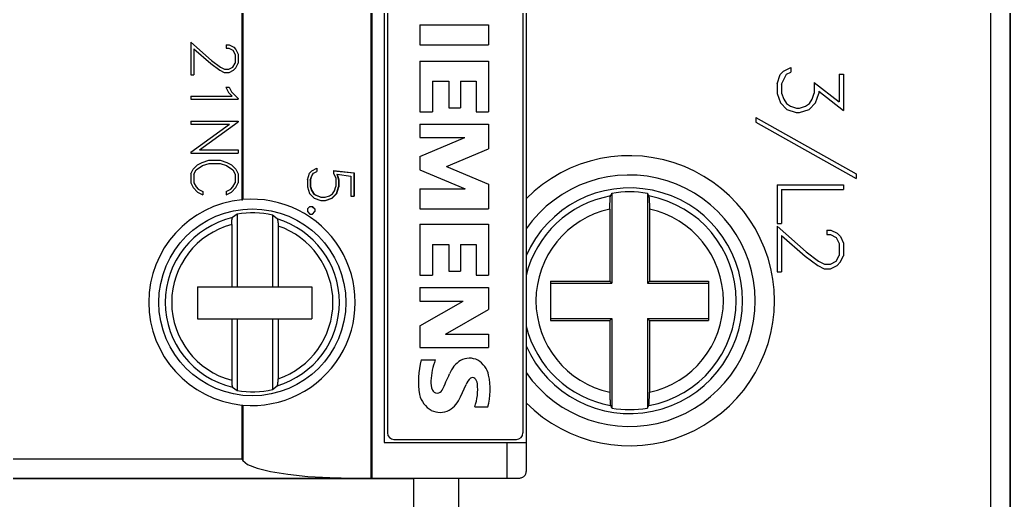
# Model space of a CAD drawing. Header units: millimetres. Extents: x -72 to 2978, y -1067 to 2817.
# Drawn here: x 1534.71 to 1565.42, y 278.44 to 293.35 of the extents above; entities that cross this region are included whole.
import ezdxf

# ---------------------------------------------------------------- set-up
doc = ezdxf.new("R2010")
doc.units = ezdxf.units.MM
doc.layers.add('10000_FRONT', color=7, linetype='Continuous')

msp = doc.modelspace()

# ---------------------------------------------------------------- linework, layer by layer
at = {"layer": '10000_FRONT', "color": 7, "linetype": 'Continuous', "lineweight": 25}
for p, q in [((1545.587, 307.129), (1545.587, 279.129)), ((1545.621, 307.129), (1545.621, 279.129)), ((1564.805, 306.529), (1564.805, 262.729)), ((1550.405, 306.129), (1550.405, 279.329)), ((1565.405, 306.129), (1565.405, 263.129)), ((1565.415, 306.119), (1565.415, 263.139)), ((1541.589, 298.245), (1541.589, 287.764)), ((1541.624, 298.242), (1541.624, 287.767)), ((1546.005, 296.029), (1546.005, 280.229)), ((1546.105, 295.729), (1546.105, 280.529)), ((1550.305, 295.729), (1550.305, 280.529)), ((1547.105, 293.189), (1547.105, 292.567)), ((1547.105, 293.189), (1549.235, 293.189)), ((1549.235, 293.189), (1549.235, 292.567)), ((1540.008, 292.652), (1540.008, 291.641)), ((1540.008, 292.652), (1540.651, 292.08)), ((1540.106, 292.444), (1540.106, 291.641)), ((1540.106, 292.444), (1540.629, 291.988)), ((1541.105, 292.564), (1541.105, 292.465)), ((1541.105, 292.564), (1541.193, 292.564)), ((1541.105, 292.465), (1541.186, 292.465)), ((1541.186, 292.465), (1541.315, 292.399)), ((1541.193, 292.564), (1541.337, 292.494)), ((1541.315, 292.399), (1541.38, 292.27)), ((1541.337, 292.494), (1541.408, 292.421)), ((1541.408, 292.421), (1541.478, 292.278)), ((1547.105, 292.567), (1549.235, 292.567)), ((1540.651, 292.08), (1540.923, 291.876)), ((1541.38, 292.27), (1541.38, 292.004)), ((1541.478, 292.278), (1541.478, 291.996)), ((1547.105, 292.065), (1547.105, 290.491)), ((1547.105, 292.065), (1549.235, 292.065)), ((1549.235, 292.065), (1549.235, 290.491)), ((1540.629, 291.988), (1540.906, 291.78)), ((1540.906, 291.78), (1541.046, 291.709)), ((1540.923, 291.876), (1541.057, 291.81)), ((1541.057, 291.81), (1541.186, 291.81)), ((1541.186, 291.81), (1541.315, 291.874)), ((1541.192, 291.709), (1541.335, 291.78)), ((1541.315, 291.874), (1541.38, 292.004)), ((1541.335, 291.78), (1541.407, 291.853)), ((1541.407, 291.853), (1541.478, 291.996)), ((1558.287, 291.651), (1558.388, 291.755)), ((1558.388, 291.755), (1558.615, 291.868)), ((1558.615, 291.868), (1558.615, 291.723)), ((1540.008, 291.641), (1540.106, 291.641)), ((1541.046, 291.709), (1541.192, 291.709)), ((1547.503, 291.443), (1547.503, 290.491)), ((1547.503, 291.443), (1548.005, 291.443)), ((1548.005, 291.443), (1548.005, 290.612)), ((1548.369, 291.443), (1548.369, 290.612)), ((1548.369, 291.443), (1548.853, 291.443)), ((1548.853, 291.443), (1548.853, 290.491)), ((1558.189, 291.355), (1558.287, 291.651)), ((1558.326, 291.347), (1558.48, 291.658)), ((1558.48, 291.658), (1558.615, 291.723)), ((1560.11, 291.663), (1560.11, 290.801)), ((1560.11, 291.663), (1560.247, 291.663)), ((1560.247, 291.663), (1560.247, 290.532)), ((1541.095, 291.253), (1541.175, 291.09)), ((1541.095, 291.253), (1541.198, 291.253)), ((1541.198, 291.253), (1541.271, 291.109)), ((1558.189, 291.355), (1558.189, 291.061)), ((1558.326, 291.347), (1558.326, 291.067)), ((1559.34, 291.396), (1559.34, 291.067)), ((1559.34, 291.396), (1560.11, 290.801)), ((1559.48, 291.135), (1559.48, 291.061)), ((1559.48, 291.135), (1560.247, 290.532)), ((1540.008, 290.978), (1540.008, 290.88)), ((1540.008, 290.978), (1541.288, 290.978)), ((1540.008, 290.88), (1541.478, 290.88)), ((1541.175, 291.09), (1541.288, 290.978)), ((1541.271, 291.109), (1541.478, 290.901)), ((1541.478, 290.901), (1541.478, 290.88)), ((1558.189, 291.061), (1558.288, 290.765)), ((1558.326, 291.067), (1558.391, 290.883)), ((1558.391, 290.883), (1558.475, 290.754)), ((1559.193, 290.754), (1559.277, 290.883)), ((1559.277, 290.883), (1559.34, 291.067)), ((1559.381, 290.765), (1559.48, 291.061)), ((1548.005, 290.612), (1548.369, 290.612)), ((1558.288, 290.765), (1558.488, 290.564)), ((1558.475, 290.754), (1558.604, 290.669)), ((1558.488, 290.564), (1558.783, 290.466)), ((1558.604, 290.669), (1558.789, 290.606)), ((1558.789, 290.606), (1558.879, 290.606)), ((1558.879, 290.606), (1559.063, 290.669)), ((1558.885, 290.466), (1559.181, 290.564)), ((1559.063, 290.669), (1559.193, 290.754)), ((1559.181, 290.564), (1559.381, 290.765)), ((1547.105, 290.491), (1547.503, 290.491)), ((1548.853, 290.491), (1549.235, 290.491)), ((1557.523, 290.319), (1557.523, 290.17)), ((1557.523, 290.319), (1560.639, 288.565)), ((1558.783, 290.466), (1558.885, 290.466)), ((1540.008, 290.205), (1540.008, 290.107)), ((1540.008, 290.205), (1541.478, 290.205)), ((1540.008, 289.237), (1541.209, 290.107)), ((1540.008, 290.107), (1541.209, 290.107)), ((1540.277, 289.311), (1541.478, 290.182)), ((1541.478, 290.205), (1541.478, 290.182)), ((1547.105, 290.109), (1547.105, 289.694)), ((1547.105, 290.109), (1549.235, 290.109)), ((1549.235, 290.109), (1549.235, 289.339)), ((1557.523, 290.17), (1560.639, 288.418)), ((1547.105, 289.1), (1548.508, 289.694)), ((1547.105, 289.694), (1548.508, 289.694)), ((1540.277, 289.311), (1541.478, 289.311)), ((1541.478, 289.311), (1541.478, 289.213)), ((1547.937, 288.793), (1549.235, 289.339)), ((1540.008, 289.237), (1540.008, 289.213)), ((1540.008, 289.213), (1541.478, 289.213)), ((1540.361, 288.917), (1540.57, 288.987)), ((1540.57, 288.987), (1540.916, 288.987)), ((1540.916, 288.987), (1541.125, 288.917)), ((1547.105, 289.1), (1547.105, 288.696)), ((1540.008, 288.565), (1540.079, 288.708)), ((1540.079, 288.708), (1540.219, 288.849)), ((1540.106, 288.557), (1540.171, 288.689)), ((1540.171, 288.689), (1540.373, 288.822)), ((1540.219, 288.849), (1540.361, 288.917)), ((1540.373, 288.822), (1540.574, 288.889)), ((1540.574, 288.889), (1540.913, 288.889)), ((1540.913, 288.889), (1541.113, 288.822)), ((1541.113, 288.822), (1541.315, 288.689)), ((1541.125, 288.917), (1541.267, 288.849)), ((1541.267, 288.849), (1541.407, 288.708)), ((1541.315, 288.689), (1541.38, 288.557)), ((1541.407, 288.708), (1541.478, 288.565)), ((1543.761, 288.662), (1543.92, 288.743)), ((1543.913, 288.739), (1543.913, 288.639)), ((1543.92, 288.743), (1543.92, 288.639)), ((1547.105, 288.696), (1548.512, 288.097)), ((1547.937, 288.793), (1549.235, 288.242)), ((1540.008, 288.565), (1540.008, 288.283)), ((1540.106, 288.557), (1540.106, 288.291)), ((1541.38, 288.557), (1541.38, 288.291)), ((1541.478, 288.565), (1541.478, 288.283)), ((1543.621, 288.376), (1543.69, 288.588)), ((1543.621, 288.376), (1543.621, 288.166)), ((1543.69, 288.588), (1543.761, 288.662)), ((1543.711, 288.372), (1543.756, 288.503)), ((1543.711, 288.372), (1543.711, 288.17)), ((1543.711, 288.372), (1543.718, 288.372)), ((1543.718, 288.372), (1543.763, 288.503)), ((1543.718, 288.372), (1543.718, 288.17)), ((1543.756, 288.503), (1543.808, 288.586)), ((1543.756, 288.503), (1543.763, 288.503)), ((1543.763, 288.503), (1543.815, 288.586)), ((1543.808, 288.586), (1543.913, 288.639)), ((1543.808, 288.586), (1543.815, 288.586)), ((1543.815, 288.586), (1543.92, 288.639)), ((1543.913, 288.639), (1543.92, 288.639)), ((1544.436, 288.666), (1544.436, 288.576)), ((1544.436, 288.666), (1545.069, 288.594)), ((1544.436, 288.665), (1545.059, 288.594)), ((1544.436, 288.576), (1544.504, 288.439)), ((1544.504, 288.439), (1544.504, 288.17)), ((1544.532, 288.561), (1544.592, 288.376)), ((1544.532, 288.561), (1544.541, 288.561)), ((1544.541, 288.561), (1544.6, 288.376)), ((1544.541, 288.561), (1544.973, 288.498)), ((1544.592, 288.376), (1544.592, 288.166)), ((1544.592, 288.376), (1544.6, 288.376)), ((1544.6, 288.376), (1544.6, 288.166)), ((1544.973, 288.498), (1544.973, 287.878)), ((1545.059, 288.594), (1545.059, 287.878)), ((1545.059, 288.594), (1545.069, 288.594)), ((1545.069, 288.594), (1545.069, 287.878)), ((1560.639, 288.565), (1560.639, 288.418)), ((1540.008, 288.283), (1540.078, 288.139)), ((1540.078, 288.139), (1540.218, 287.999)), ((1540.106, 288.291), (1540.173, 288.159)), ((1540.173, 288.159), (1540.238, 288.094)), ((1540.238, 288.094), (1540.381, 288.022)), ((1541.105, 288.022), (1541.248, 288.094)), ((1541.248, 288.094), (1541.313, 288.159)), ((1541.268, 287.999), (1541.408, 288.139)), ((1541.313, 288.159), (1541.38, 288.291)), ((1541.408, 288.139), (1541.478, 288.283)), ((1543.621, 288.166), (1543.691, 287.955)), ((1543.711, 288.17), (1543.752, 288.045)), ((1543.711, 288.17), (1543.718, 288.17)), ((1543.718, 288.17), (1543.758, 288.045)), ((1544.459, 288.039), (1544.504, 288.17)), ((1544.523, 287.955), (1544.592, 288.166)), ((1544.531, 287.955), (1544.6, 288.166)), ((1544.592, 288.166), (1544.6, 288.166)), ((1547.105, 288.097), (1547.105, 287.478)), ((1547.105, 288.097), (1548.512, 288.097)), ((1549.235, 288.242), (1549.235, 287.478)), ((1558.189, 288.224), (1558.189, 287.029)), ((1558.189, 288.224), (1560.247, 288.224)), ((1558.326, 288.086), (1558.326, 287.029)), ((1558.326, 288.086), (1560.247, 288.086)), ((1560.247, 288.224), (1560.247, 288.086)), ((1540.218, 287.999), (1540.381, 287.918)), ((1540.381, 288.022), (1540.381, 287.918)), ((1541.105, 288.022), (1541.105, 287.918)), ((1541.105, 287.918), (1541.268, 287.999)), ((1541.589, 287.764), (1541.594, 287.764)), ((1541.594, 287.764), (1541.599, 287.764)), ((1541.599, 287.764), (1541.604, 287.765)), ((1541.604, 287.765), (1541.609, 287.765)), ((1541.609, 287.765), (1541.614, 287.766)), ((1541.614, 287.766), (1541.619, 287.766)), ((1541.619, 287.766), (1541.624, 287.767)), ((1543.691, 287.955), (1543.832, 287.811)), ((1543.752, 288.045), (1543.826, 287.94)), ((1543.752, 288.045), (1543.758, 288.045)), ((1543.758, 288.045), (1543.832, 287.94)), ((1543.826, 287.94), (1543.884, 287.9)), ((1543.826, 287.94), (1543.832, 287.94)), ((1543.832, 287.94), (1543.891, 287.9)), ((1543.832, 287.811), (1544.041, 287.741)), ((1543.884, 287.9), (1544.038, 287.841)), ((1543.884, 287.9), (1543.891, 287.9)), ((1543.891, 287.9), (1544.045, 287.841)), ((1544.038, 287.841), (1544.045, 287.841)), ((1544.045, 287.841), (1544.177, 287.841)), ((1544.173, 287.741), (1544.381, 287.811)), ((1544.177, 287.841), (1544.307, 287.886)), ((1544.181, 287.741), (1544.389, 287.811)), ((1544.307, 287.886), (1544.398, 287.947)), ((1544.381, 287.811), (1544.523, 287.955)), ((1544.381, 287.811), (1544.389, 287.811)), ((1544.389, 287.811), (1544.531, 287.955)), ((1544.398, 287.947), (1544.459, 288.039)), ((1544.523, 287.955), (1544.531, 287.955)), ((1544.973, 287.878), (1545.069, 287.878)), ((1553.007, 287.736), (1553.008, 287.755)), ((1553.008, 287.755), (1553.009, 287.773)), ((1553.009, 287.773), (1553.01, 287.79)), ((1553.01, 287.79), (1553.011, 287.806)), ((1553.011, 287.806), (1553.012, 287.821)), ((1553.012, 287.821), (1553.013, 287.834)), ((1553.013, 287.834), (1553.015, 287.846)), ((1553.015, 287.846), (1553.016, 287.856)), ((1553.016, 287.856), (1553.017, 287.864)), ((1553.017, 287.864), (1553.019, 287.871)), ((1553.019, 287.871), (1553.02, 287.876)), ((1553.02, 287.876), (1553.021, 287.88)), ((1553.021, 287.88), (1553.027, 287.891)), ((1553.027, 287.891), (1553.034, 287.903)), ((1553.034, 287.903), (1553.04, 287.915)), ((1553.04, 287.915), (1553.046, 287.926)), ((1553.046, 287.926), (1553.052, 287.938)), ((1553.052, 287.938), (1553.059, 287.95)), ((1553.059, 287.95), (1553.065, 287.962)), ((1553.065, 287.962), (1553.065, 285.179)), ((1554.165, 287.962), (1554.165, 285.179)), ((1554.165, 287.962), (1554.171, 287.95)), ((1554.171, 287.95), (1554.178, 287.938)), ((1554.178, 287.938), (1554.184, 287.926)), ((1554.184, 287.926), (1554.19, 287.915)), ((1554.19, 287.915), (1554.196, 287.903)), ((1554.196, 287.903), (1554.203, 287.891)), ((1554.203, 287.891), (1554.209, 287.88)), ((1554.209, 287.88), (1554.21, 287.875)), ((1554.21, 287.875), (1554.212, 287.868)), ((1554.212, 287.868), (1554.214, 287.859)), ((1554.214, 287.859), (1554.215, 287.848)), ((1554.215, 287.848), (1554.217, 287.834)), ((1554.217, 287.834), (1554.218, 287.817)), ((1554.218, 287.817), (1554.22, 287.799)), ((1554.22, 287.799), (1554.221, 287.778)), ((1554.221, 287.778), (1554.222, 287.757)), ((1554.222, 287.757), (1554.223, 287.734)), ((1543.621, 287.478), (1543.699, 287.556)), ((1543.621, 287.478), (1543.621, 287.397)), ((1543.699, 287.556), (1543.778, 287.556)), ((1543.771, 287.556), (1543.849, 287.478)), ((1543.778, 287.556), (1543.855, 287.478)), ((1543.849, 287.478), (1543.849, 287.397)), ((1543.849, 287.478), (1543.855, 287.478)), ((1543.855, 287.478), (1543.855, 287.397)), ((1544.041, 287.741), (1544.181, 287.741)), ((1547.105, 287.478), (1549.235, 287.478)), ((1553.002, 287.521), (1553.003, 287.548)), ((1553.002, 287.495), (1553.002, 287.521)), ((1553.002, 287.47), (1553.002, 287.495)), ((1553.002, 287.47), (1553.002, 285.242)), ((1553.003, 287.599), (1553.004, 287.623)), ((1553.003, 287.574), (1553.003, 287.599)), ((1553.003, 287.548), (1553.003, 287.574)), ((1553.004, 287.646), (1553.005, 287.67)), ((1553.004, 287.623), (1553.004, 287.646)), ((1553.005, 287.67), (1553.006, 287.693)), ((1553.006, 287.715), (1553.007, 287.736)), ((1553.006, 287.693), (1553.006, 287.715)), ((1554.223, 287.734), (1554.224, 287.708)), ((1554.224, 287.708), (1554.225, 287.681)), ((1554.225, 287.681), (1554.226, 287.652)), ((1554.226, 287.652), (1554.226, 287.624)), ((1554.226, 287.624), (1554.227, 287.595)), ((1554.227, 287.595), (1554.227, 287.564)), ((1554.227, 287.564), (1554.228, 287.532)), ((1554.228, 287.532), (1554.228, 287.501)), ((1554.228, 287.501), (1554.228, 287.47)), ((1554.228, 287.47), (1554.228, 285.242)), ((1541.283, 287.133), (1541.284, 287.143)), ((1541.284, 287.143), (1541.285, 287.152)), ((1541.285, 287.152), (1541.287, 287.161)), ((1541.287, 287.161), (1541.289, 287.17)), ((1541.289, 287.17), (1541.29, 287.178)), ((1541.29, 287.178), (1541.292, 287.185)), ((1541.292, 287.185), (1541.294, 287.191)), ((1541.294, 287.191), (1541.296, 287.196)), ((1541.296, 287.196), (1541.298, 287.2)), ((1541.298, 287.2), (1541.3, 287.204)), ((1541.3, 287.204), (1541.302, 287.207)), ((1541.302, 287.207), (1541.304, 287.209)), ((1541.445, 287.315), (1541.304, 287.209)), ((1541.445, 287.315), (1541.445, 285.064)), ((1542.545, 287.282), (1542.545, 285.064)), ((1542.686, 287.167), (1542.545, 287.282)), ((1542.686, 287.167), (1542.689, 287.164)), ((1542.689, 287.164), (1542.691, 287.16)), ((1542.691, 287.16), (1542.694, 287.154)), ((1542.694, 287.154), (1542.696, 287.148)), ((1542.696, 287.148), (1542.698, 287.14)), ((1542.698, 287.14), (1542.7, 287.131)), ((1543.621, 287.397), (1543.699, 287.319)), ((1543.699, 287.319), (1543.778, 287.319)), ((1543.771, 287.319), (1543.849, 287.397)), ((1543.778, 287.319), (1543.855, 287.397)), ((1543.849, 287.397), (1543.855, 287.397)), ((1541.275, 287.022), (1541.276, 287.036)), ((1541.275, 287.009), (1541.275, 287.022)), ((1541.275, 286.996), (1541.275, 287.009)), ((1541.275, 286.996), (1541.275, 285.064)), ((1541.276, 287.05), (1541.277, 287.063)), ((1541.276, 287.036), (1541.276, 287.05)), ((1541.277, 287.075), (1541.278, 287.087)), ((1541.277, 287.063), (1541.277, 287.075)), ((1541.278, 287.087), (1541.279, 287.099)), ((1541.279, 287.099), (1541.28, 287.111)), ((1541.28, 287.111), (1541.281, 287.122)), ((1541.281, 287.122), (1541.283, 287.133)), ((1542.7, 287.131), (1542.702, 287.121)), ((1542.702, 287.121), (1542.704, 287.11)), ((1542.704, 287.11), (1542.706, 287.099)), ((1542.706, 287.099), (1542.708, 287.086)), ((1542.708, 287.086), (1542.709, 287.073)), ((1542.709, 287.073), (1542.711, 287.058)), ((1542.711, 287.058), (1542.712, 287.043)), ((1542.712, 287.043), (1542.713, 287.029)), ((1542.713, 287.029), (1542.713, 287.013)), ((1542.713, 287.013), (1542.714, 286.997)), ((1542.714, 286.997), (1542.715, 286.98)), ((1542.715, 286.98), (1542.715, 286.964)), ((1542.715, 286.964), (1542.715, 286.948)), ((1542.715, 286.948), (1542.715, 285.064)), ((1547.105, 287.001), (1547.105, 285.427)), ((1547.105, 287.001), (1549.235, 287.001)), ((1549.235, 287.001), (1549.235, 285.427)), ((1558.189, 287.029), (1558.326, 287.029)), ((1558.189, 286.943), (1558.189, 285.528)), ((1558.189, 286.943), (1559.089, 286.142)), ((1558.326, 286.652), (1558.326, 285.528)), ((1558.326, 286.652), (1559.059, 286.013)), ((1559.725, 286.82), (1559.725, 286.68)), ((1559.725, 286.82), (1559.849, 286.82)), ((1559.725, 286.68), (1559.838, 286.68)), ((1559.838, 286.68), (1560.019, 286.589)), ((1559.849, 286.82), (1560.05, 286.722)), ((1560.019, 286.589), (1560.11, 286.408)), ((1560.05, 286.722), (1560.15, 286.62)), ((1560.15, 286.62), (1560.247, 286.419)), ((1547.503, 286.379), (1547.503, 285.427)), ((1547.503, 286.379), (1548.005, 286.379)), ((1548.005, 286.379), (1548.005, 285.548)), ((1548.369, 286.379), (1548.369, 285.548)), ((1548.369, 286.379), (1548.853, 286.379)), ((1548.853, 286.379), (1548.853, 285.427)), ((1560.11, 286.408), (1560.11, 286.036)), ((1560.247, 286.419), (1560.247, 286.024)), ((1559.059, 286.013), (1559.446, 285.722)), ((1559.089, 286.142), (1559.47, 285.856)), ((1560.019, 285.853), (1560.11, 286.036)), ((1560.148, 285.824), (1560.247, 286.024)), ((1559.446, 285.722), (1559.643, 285.623)), ((1559.47, 285.856), (1559.657, 285.764)), ((1559.643, 285.623), (1559.847, 285.623)), ((1559.657, 285.764), (1559.838, 285.764)), ((1559.838, 285.764), (1560.019, 285.853)), ((1559.847, 285.623), (1560.048, 285.722)), ((1560.048, 285.722), (1560.148, 285.824)), ((1547.105, 285.427), (1547.503, 285.427)), ((1548.005, 285.548), (1548.369, 285.548)), ((1548.853, 285.427), (1549.235, 285.427)), ((1558.189, 285.528), (1558.326, 285.528)), ((1540.215, 285.064), (1540.215, 284.064)), ((1540.215, 285.064), (1543.765, 285.064)), ((1543.765, 285.064), (1543.765, 284.064)), ((1547.105, 285.045), (1547.105, 284.612)), ((1547.105, 285.045), (1549.235, 285.045)), ((1549.235, 285.045), (1549.235, 284.354)), ((1551.165, 285.242), (1551.165, 284.016)), ((1551.165, 285.242), (1553.002, 285.242)), ((1551.165, 285.179), (1553.065, 285.179)), ((1553.002, 285.242), (1553.065, 285.179)), ((1554.165, 285.179), (1554.228, 285.242)), ((1554.165, 285.179), (1556.065, 285.179)), ((1554.228, 285.242), (1556.065, 285.242)), ((1556.065, 285.242), (1556.065, 284.016)), ((1547.105, 283.848), (1548.455, 284.612)), ((1547.105, 284.612), (1548.455, 284.612)), ((1547.901, 283.588), (1549.235, 284.354)), ((1551.165, 284.079), (1553.065, 284.079)), ((1553.002, 284.016), (1553.065, 284.079)), ((1553.065, 284.079), (1553.065, 281.297)), ((1554.165, 284.079), (1554.165, 281.297)), ((1554.165, 284.079), (1554.228, 284.016)), ((1554.165, 284.079), (1556.065, 284.079)), ((1540.215, 284.064), (1543.765, 284.064)), ((1541.275, 284.064), (1541.275, 282.162)), ((1541.445, 284.064), (1541.445, 281.844)), ((1542.545, 284.064), (1542.545, 281.876)), ((1542.715, 284.064), (1542.715, 282.211)), ((1547.105, 283.848), (1547.105, 283.178)), ((1551.165, 284.016), (1553.002, 284.016)), ((1553.002, 284.016), (1553.002, 281.789)), ((1554.228, 284.016), (1554.228, 281.789)), ((1554.228, 284.016), (1556.065, 284.016)), ((1547.901, 283.588), (1549.235, 283.588)), ((1549.235, 283.588), (1549.235, 283.178)), ((1547.105, 283.178), (1549.235, 283.178)), ((1547.151, 282.793), (1547.59, 282.793)), ((1541.275, 282.162), (1541.275, 282.147)), ((1541.275, 282.147), (1541.275, 282.13)), ((1541.275, 282.13), (1541.276, 282.114)), ((1541.276, 282.114), (1541.277, 282.098)), ((1541.277, 282.098), (1541.277, 282.083)), ((1541.277, 282.083), (1541.278, 282.068)), ((1541.278, 282.068), (1541.28, 282.054)), ((1541.28, 282.054), (1541.281, 282.04)), ((1541.281, 282.04), (1541.282, 282.026)), ((1541.282, 282.026), (1541.284, 282.014)), ((1541.284, 282.014), (1541.286, 282.003)), ((1541.286, 282.003), (1541.288, 281.993)), ((1541.288, 281.993), (1541.29, 281.983)), ((1541.29, 281.983), (1541.292, 281.974)), ((1541.292, 281.974), (1541.294, 281.967)), ((1541.294, 281.967), (1541.296, 281.961)), ((1541.296, 281.961), (1541.299, 281.956)), ((1541.299, 281.956), (1541.301, 281.952)), ((1541.301, 281.952), (1541.304, 281.949)), ((1541.304, 281.949), (1541.445, 281.844)), ((1542.545, 281.876), (1542.686, 281.992)), ((1542.686, 281.992), (1542.688, 281.994)), ((1542.688, 281.994), (1542.69, 281.997)), ((1542.69, 281.997), (1542.693, 282.001)), ((1542.693, 282.001), (1542.694, 282.006)), ((1542.694, 282.006), (1542.696, 282.011)), ((1542.696, 282.011), (1542.698, 282.018)), ((1542.698, 282.018), (1542.7, 282.025)), ((1542.7, 282.025), (1542.702, 282.033)), ((1542.702, 282.033), (1542.703, 282.042)), ((1542.703, 282.042), (1542.705, 282.051)), ((1542.705, 282.051), (1542.706, 282.061)), ((1542.706, 282.061), (1542.708, 282.071)), ((1542.708, 282.071), (1542.709, 282.082)), ((1542.709, 282.082), (1542.71, 282.094)), ((1542.71, 282.094), (1542.711, 282.106)), ((1542.711, 282.106), (1542.712, 282.118)), ((1542.712, 282.118), (1542.713, 282.13)), ((1542.713, 282.143), (1542.714, 282.156)), ((1542.713, 282.13), (1542.713, 282.143)), ((1542.714, 282.17), (1542.715, 282.184)), ((1542.714, 282.156), (1542.714, 282.17)), ((1542.715, 282.197), (1542.715, 282.211)), ((1542.715, 282.184), (1542.715, 282.197)), ((1548.369, 281.645), (1548.542, 282.028)), ((1553.002, 281.789), (1553.002, 281.758)), ((1553.002, 281.758), (1553.002, 281.726)), ((1553.002, 281.726), (1553.003, 281.694)), ((1553.003, 281.694), (1553.003, 281.663)), ((1553.003, 281.663), (1553.004, 281.634)), ((1553.004, 281.634), (1553.004, 281.606)), ((1554.225, 281.589), (1554.226, 281.612)), ((1554.226, 281.635), (1554.227, 281.659)), ((1554.226, 281.612), (1554.226, 281.635)), ((1554.227, 281.684), (1554.228, 281.711)), ((1554.227, 281.659), (1554.227, 281.684)), ((1554.228, 281.763), (1554.228, 281.789)), ((1554.228, 281.737), (1554.228, 281.763)), ((1554.228, 281.711), (1554.228, 281.737)), ((1541.589, 281.395), (1541.589, 279.729)), ((1541.589, 281.395), (1541.594, 281.394)), ((1541.594, 281.394), (1541.599, 281.394)), ((1541.599, 281.394), (1541.604, 281.393)), ((1541.604, 281.393), (1541.609, 281.393)), ((1541.609, 281.393), (1541.614, 281.392)), ((1541.614, 281.392), (1541.619, 281.392)), ((1541.619, 281.392), (1541.624, 281.392)), ((1541.624, 281.392), (1541.624, 279.669)), ((1548.81, 281.335), (1549.219, 281.335)), ((1553.004, 281.606), (1553.005, 281.578)), ((1553.005, 281.578), (1553.006, 281.55)), ((1553.006, 281.55), (1553.007, 281.525)), ((1553.007, 281.525), (1553.008, 281.501)), ((1553.008, 281.501), (1553.009, 281.48)), ((1553.009, 281.48), (1553.011, 281.46)), ((1553.011, 281.46), (1553.012, 281.441)), ((1553.012, 281.441), (1553.013, 281.425)), ((1553.013, 281.425), (1553.015, 281.411)), ((1553.015, 281.411), (1553.016, 281.4)), ((1553.016, 281.4), (1553.018, 281.39)), ((1553.018, 281.39), (1553.02, 281.383)), ((1553.02, 281.383), (1553.021, 281.378)), ((1553.021, 281.378), (1553.027, 281.367)), ((1553.027, 281.367), (1553.034, 281.355)), ((1553.034, 281.355), (1553.04, 281.344)), ((1553.04, 281.344), (1553.046, 281.332)), ((1553.046, 281.332), (1553.052, 281.32)), ((1553.052, 281.32), (1553.059, 281.308)), ((1553.059, 281.308), (1553.065, 281.297)), ((1554.165, 281.297), (1554.171, 281.308)), ((1554.171, 281.308), (1554.178, 281.32)), ((1554.178, 281.32), (1554.184, 281.332)), ((1554.184, 281.332), (1554.19, 281.344)), ((1554.19, 281.344), (1554.196, 281.355)), ((1554.196, 281.355), (1554.203, 281.367)), ((1554.203, 281.367), (1554.209, 281.378)), ((1554.209, 281.378), (1554.21, 281.382)), ((1554.21, 281.382), (1554.212, 281.387)), ((1554.212, 281.387), (1554.213, 281.394)), ((1554.213, 281.394), (1554.214, 281.403)), ((1554.214, 281.403), (1554.215, 281.412)), ((1554.215, 281.412), (1554.217, 281.424)), ((1554.217, 281.424), (1554.218, 281.437)), ((1554.218, 281.437), (1554.219, 281.452)), ((1554.219, 281.452), (1554.22, 281.468)), ((1554.22, 281.468), (1554.221, 281.486)), ((1554.221, 281.486), (1554.222, 281.503)), ((1554.222, 281.503), (1554.223, 281.522)), ((1554.223, 281.522), (1554.224, 281.543)), ((1554.224, 281.543), (1554.225, 281.566)), ((1554.225, 281.566), (1554.225, 281.589)), ((1546.005, 280.229), (1550.405, 280.229)), ((1546.305, 280.329), (1550.105, 280.329)), ((1549.805, 280.229), (1549.805, 279.129)), ((1504.221, 279.729), (1541.589, 279.729)), ((1541.589, 279.729), (1541.594, 279.721)), ((1541.594, 279.721), (1541.599, 279.712)), ((1541.599, 279.712), (1541.604, 279.704)), ((1541.604, 279.704), (1541.609, 279.695)), ((1541.609, 279.695), (1541.614, 279.687)), ((1541.614, 279.687), (1541.619, 279.678)), ((1541.619, 279.678), (1541.624, 279.669)), ((1550.298, 279.152), (1550.317, 279.163)), ((1550.317, 279.163), (1550.334, 279.176)), ((1550.334, 279.176), (1550.349, 279.19)), ((1550.349, 279.19), (1550.362, 279.205)), ((1550.362, 279.205), (1550.374, 279.222)), ((1550.374, 279.222), (1550.383, 279.239)), ((1550.383, 279.239), (1550.391, 279.256)), ((1550.391, 279.256), (1550.397, 279.274)), ((1550.397, 279.274), (1550.402, 279.293)), ((1550.402, 279.293), (1550.404, 279.311)), ((1550.404, 279.311), (1550.405, 279.329)), ((1495.605, 279.129), (1550.205, 279.129)), ((1498.915, 279.119), (1546.915, 279.119)), ((1546.915, 279.129), (1546.915, 278.129)), ((1548.305, 279.129), (1548.305, 278.129)), ((1550.205, 279.129), (1550.231, 279.131)), ((1550.231, 279.131), (1550.255, 279.135)), ((1550.255, 279.135), (1550.277, 279.143)), ((1550.277, 279.143), (1550.298, 279.152))]:
    msp.add_line(p, q, dxfattribs=at)
msp.add_lwpolyline([(1541.624, 279.669), (1541.77, 279.546), (1542.06, 279.431), (1542.48, 279.329), (1543.013, 279.244), (1543.635, 279.181), (1544.318, 279.142), (1545.033, 279.129)], dxfattribs=at)
msp.add_circle((1541.915, 284.579), 2.9, dxfattribs=at)
for centre, radius, start, end in [((1553.605, 284.629), 4.5, 224.6749, 135.3251), ((1553.605, 284.629), 3.9, 214.8642, 145.1358), ((1553.615, 284.629), 3.5, 203.489, 156.511), ((1541.905, 284.579), 3.2, 95.6645, 264.3355), ((1541.905, 284.579), 3.2, 264.9559, 95.0441), ((1553.615, 284.629), 3.304, 100.3512, 166.2648), ((1553.615, 284.629), 3.378, 80.6281, 99.3718), ((1553.615, 284.629), 3.304, 280.3512, 79.6488), ((1553.615, 284.629), 2.906, 102.1754, 257.8246), ((1553.615, 284.629), 2.906, 282.1754, 77.8246), ((1541.915, 284.579), 2.7, 103.0846, 256.9154), ((1541.915, 284.579), 2.776, 76.8814, 99.7486), ((1541.915, 284.579), 2.7, 0, 73.4023), ((1541.915, 284.579), 2.5, 104.8328, 255.1672), ((1541.915, 284.579), 2.5, 288.6629, 71.3371), ((1541.915, 284.579), 2.7, 286.5977, 0), ((1553.615, 284.629), 3.304, 193.7352, 259.6488), ((1548.645, 282.264), 0.583, 63.4065, 117.9182), ((1549.785, 282.129), 2.717, 165.8458, 188.7406), ((1549.656, 282.017), 2.208, 159.4056, 176.6659), ((1548.835, 282.05), 0.864, 122.4234, 158.5568), ((1548.552, 282.175), 0.706, 11.937, 59.891), ((1538.945, 286.148), 9.841, 334.1587, 337.4003), ((1549.068, 281.815), 0.567, 133.0236, 157.9965), ((1548.738, 282.118), 0.126, 54.8612, 116.9671), ((1547.219, 281.875), 2.072, 344.8869, 12.4236), ((1548.079, 282.102), 0.628, 176.0665, 202.8581), ((1548.645, 282.032), 0.251, 5.0873, 48.8885), ((1547.241, 281.885), 1.663, 340.6948, 5.8427), ((1541.915, 284.579), 2.776, 260.2514, 283.1186), ((1547.843, 281.893), 0.763, 193.3853, 240.2963), ((1547.645, 281.92), 0.157, 203.1044, 270.0796), ((1547.643, 281.943), 0.181, 270.7318, 331.8542), ((1547.542, 281.995), 0.898, 302.199, 337.0969), ((1547.738, 281.787), 0.621, 243.8974, 297.0574), ((1553.615, 284.629), 3.378, 260.6282, 279.3719), ((1546.305, 280.529), 0.2, 180, 269.9998), ((1550.105, 280.529), 0.2, 270.0002, 0)]:
    msp.add_arc(centre, radius, start, end, dxfattribs=at)

doc.saveas('drawing.dxf')
